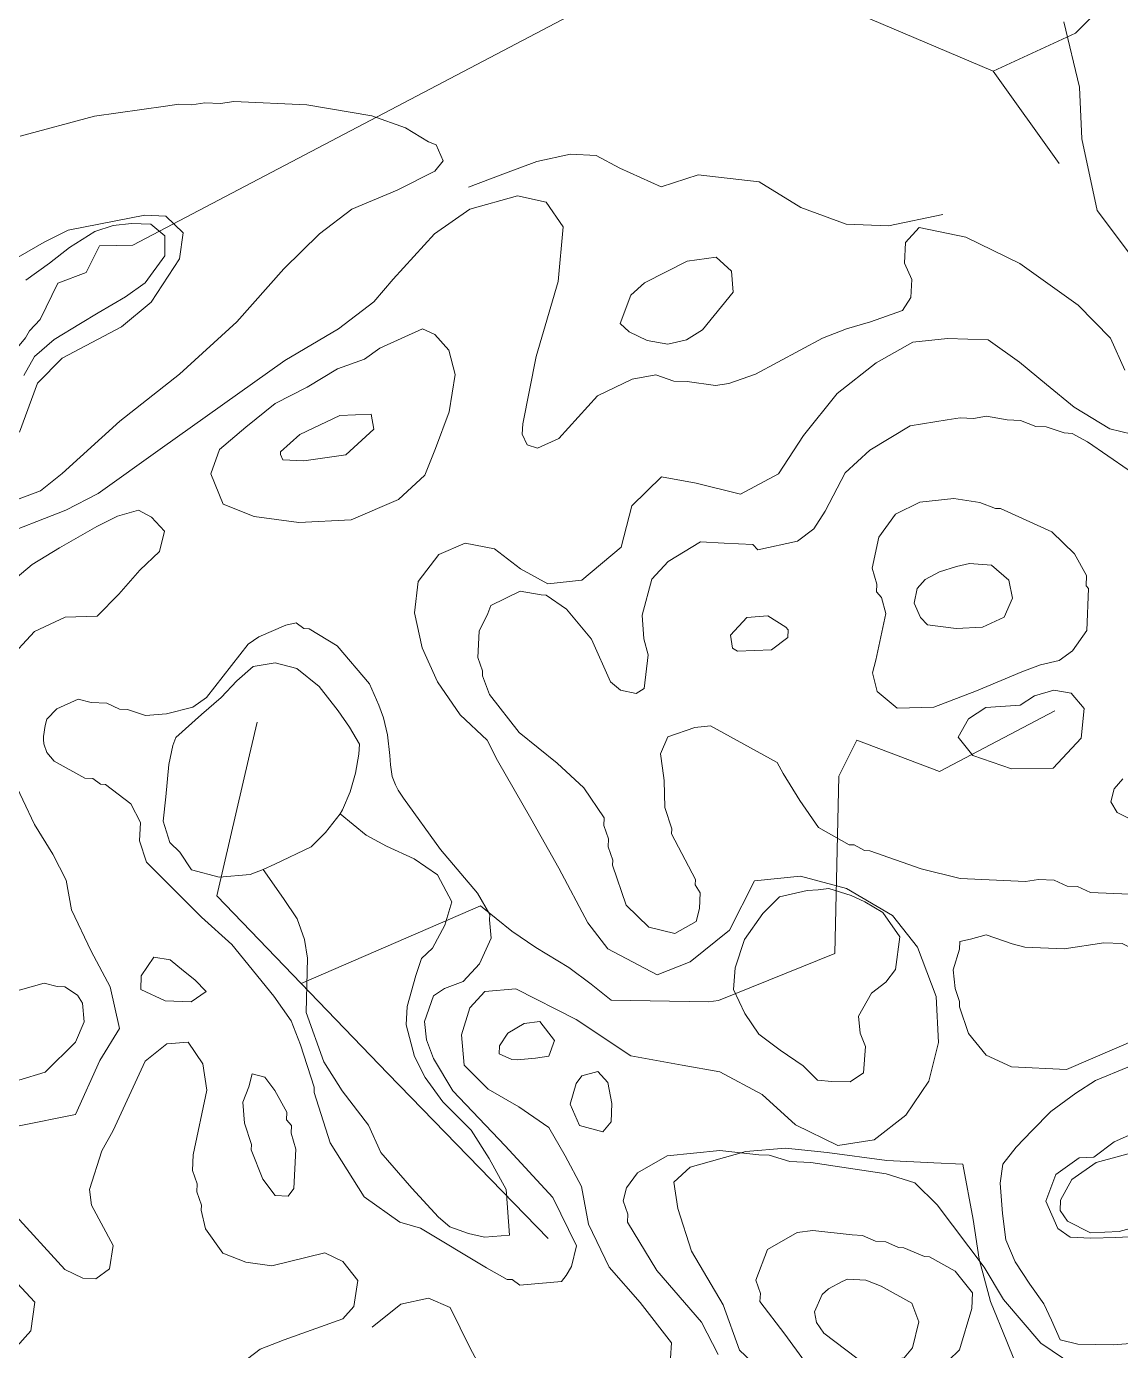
# Model space of a CAD drawing. Header units: millimetres. Extents: x 396621004 to 402046651, y 6785344214 to 6789799943.
# Drawn here: x 400353167 to 400771480, y 6787785402 to 6788291623 of the extents above; entities that cross this region are included whole.
import ezdxf

# ---------------------------------------------------------------- set-up
doc = ezdxf.new("R2010")
doc.units = ezdxf.units.MM
doc.header["$MEASUREMENT"] = 0
for name, color, linetype, lineweight in [('02 Hallinnolliset rajat_Kynä_nro__2', 8, 'Continuous', 15), ('02 Korkeuskayrat_Kynä_nro__2', 8, 'Continuous', 15), ('02 Suot_Kynä_nro__101', 252, 'Continuous', 15)]:
    doc.layers.add(name, color=color, linetype=linetype, lineweight=lineweight)
doc.layers.add('02 Maaston rajat_Kynä_nro__82', color=7, linetype='Continuous', lineweight=20, true_color=0xaaaaaa)
doc.layers.add('02 Vesialueet_Kynä_nro__105', color=7, linetype='Continuous', lineweight=15, true_color=0xcae6ff)

msp = doc.modelspace()

# ---------------------------------------------------------------- linework, layer by layer
at = {"layer": '02 Hallinnolliset rajat_Kynä_nro__2', "color": 8, "linetype": 'Continuous', "lineweight": 15, "flags": 128}
msp.add_lwpolyline([(400778395.57, 6788200206.91), (400762567.75, 6788221301.74), (400756679.7, 6788248718.01), (400755803.65, 6788268412.52), (400749797.68, 6788293338.22)], dxfattribs=at)
at = {"layer": '02 Korkeuskayrat_Kynä_nro__2', "color": 8, "linetype": 'Continuous', "lineweight": 15, "flags": 128}
for points in [[(400344280.44, 6788108775.99), (400358541.48, 6788114127.22), (400366855.51, 6788120758.74), (400388798.81, 6788140773.32), (400411643.42, 6788158747.43), (400433586.72, 6788178762.01), (400451537.27, 6788198956.63), (400465166.54, 6788212349.69), (400477608.1, 6788221791.85), (400494960.58, 6788229003.5), (400509314.27, 6788236355.18), (400512498.37, 6788240206.06), (400509777.57, 6788246337.47), (400506820.91, 6788247477.73), (400498060.43, 6788252888.96), (400485256.67, 6788257480.02), (400460415.67, 6788261620.96), (400432449.55, 6788262911.26), (400427403.85, 6788262141.08), (400421414.72, 6788262411.14), (400416369.03, 6788261640.97), (400411373.87, 6788261871.02), (400406336.6, 6788261100.84), (400379128.59, 6788257349.99), (400350749.71, 6788249638.22)], [(400522168.58, 6788230133.76), (400535317.72, 6788235144.91), (400548273.11, 6788239966.01), (400561161.11, 6788242786.65), (400570949.25, 6788242296.54), (400580012.97, 6788237425.43), (400595807.1, 6788230353.81), (400609950.2, 6788234944.86), (400633283.39, 6788232254.24), (400649195.44, 6788222371.98), (400666615.3, 6788216050.54), (400682805.33, 6788215380.38), (400703544.06, 6788219771.39)], [(400773114.01, 6788160167.75), (400767672.41, 6788172430.56), (400755239.28, 6788185013.44), (400732950.61, 6788201057.11), (400712380.35, 6788211009.38), (400694539.31, 6788214830.26), (400689266.18, 6788209068.94), (400688895.54, 6788201077.11), (400691624.77, 6788194945.71), (400691296.25, 6788187944.11), (400688070.04, 6788183093), (400675855.92, 6788178641.98), (400669774.13, 6788176921.59), (400666724.81, 6788176061.39), (400657551.58, 6788172480.57), (400631885.08, 6788158637.4), (400621717.88, 6788155106.59), (400616672.18, 6788154336.42), (400605730.02, 6788155836.76), (400600734.86, 6788156066.81), (400593835.99, 6788158387.34), (400584755.42, 6788156796.98), (400571446.24, 6788150405.52), (400556679.79, 6788134061.78), (400548500.54, 6788130430.95), (400544549.91, 6788131621.22), (400542738.85, 6788135702.16), (400542915.74, 6788139703.07), (400548104.64, 6788165488.97), (400556435.51, 6788194145.53), (400558398.19, 6788215080.32), (400551810.99, 6788224392.45), (400540919.36, 6788226893.02), (400522657.15, 6788221721.83), (400509213.19, 6788212329.69), (400493402.22, 6788195035.73), (400485997.94, 6788186363.75), (400472503.44, 6788175971.37), (400451924.75, 6788163898.61), (400428119.85, 6788146974.73), (400404323.38, 6788130050.86), (400380518.47, 6788113116.99), (400368203.27, 6788106675.51), (400340683.59, 6788095933.06)], [(400350555.97, 6788136522.34), (400357421.15, 6788155226.62), (400366872.35, 6788164808.81), (400389447.42, 6788176781.55), (400400895, 6788186263.72), (400411668.69, 6788202797.5), (400413125.97, 6788212739.78), (400406403.99, 6788219051.22), (400398410.06, 6788219421.31), (400369121.44, 6788213760.01), (400359897.67, 6788209178.96), (400334189.05, 6788194335.57)], [(400533279.22, 6788010993.62), (400529278.04, 6788018745.4), (400518967.64, 6788028457.62), (400510341.94, 6788041120.52), (400504521.28, 6788054103.49), (400501522.51, 6788067406.53), (400502870.27, 6788079379.27), (400510788.39, 6788089751.64), (400520921.9, 6788094052.63), (400532057.81, 6788091922.14), (400542039.69, 6788084220.38), (400552476.45, 6788078509.07), (400565524.5, 6788079929.4), (400580501.54, 6788092492.27), (400584578.53, 6788108385.91), (400595908.18, 6788119468.44), (400609242.63, 6788117067.89), (400626123.39, 6788112766.91), (400640763.48, 6788120538.69), (400650206.26, 6788135272.06), (400663085.84, 6788151305.72), (400678046.03, 6788163078.42), (400692079.64, 6788170870.2), (400705329.85, 6788172280.52), (400720921.81, 6788171820.42), (400732874.8, 6788163258.46), (400743227.32, 6788154746.51), (400753773.58, 6788146024.52), (400767335.47, 6788137822.64), (400784224.65, 6788133721.7)], [(400774369.12, 6788122059.03), (400758844.55, 6788132791.49), (400752990.19, 6788136062.24), (400749991.42, 6788136202.27), (400743092.55, 6788138512.8), (400739091.37, 6788138702.84), (400733194.9, 6788140973.36), (400728199.74, 6788141203.41), (400720247.93, 6788142573.73), (400715210.66, 6788141803.55), (400710215.5, 6788142033.6), (400705169.81, 6788141263.43), (400691051.97, 6788138902.89), (400675603.21, 6788129600.76), (400666202.55, 6788121028.8), (400658520.29, 6788106365.44), (400654207.44, 6788099553.89), (400647982.45, 6788094832.81), (400632811.67, 6788091522.05), (400630907.95, 6788093612.53), (400619915.24, 6788094112.64), (400610927.33, 6788094532.74), (400598570.01, 6788087091.03), (400592252.37, 6788080369.5), (400588613.4, 6788066526.33), (400589203.05, 6788057484.26), (400590921.45, 6788051402.87), (400589329.4, 6788038459.91), (400586237.96, 6788036599.48), (400580290.95, 6788037869.77), (400576432.97, 6788041050.5), (400569171.89, 6788057404.24), (400559686.99, 6788068846.86), (400551928.92, 6788074218.09), (400549924.12, 6788074308.11), (400541980.73, 6788075668.42), (400530718.47, 6788070187.17), (400529581.29, 6788067226.49), (400526262.42, 6788060374.92), (400525807.55, 6788050382.64), (400527568.07, 6788045301.47), (400527483.83, 6788043301.02), (400530154.09, 6788036169.38), (400541500.59, 6788021636.06), (400556039.6, 6788009953.39)], [(400344735.31, 6788077038.73), (400355399.5, 6788085930.77), (400365794.14, 6788092232.21), (400380046.76, 6788100414.08), (400387964.88, 6788104384.99), (400396034.62, 6788106755.53), (400400962.39, 6788104004.9), (400405999.66, 6788098653.68), (400403969.59, 6788090901.91), (400396556.88, 6788083720.26), (400388478.71, 6788074548.16), (400380223.65, 6788066186.25), (400368009.53, 6788065746.15), (400356241.86, 6788060284.9), (400345695.6, 6788048792.27)], [(400359644.96, 6788018975.45), (400359678.66, 6788020215.73), (400360310.42, 6788024356.68), (400360925.34, 6788026817.24), (400364724.35, 6788030748.14), (400372895.18, 6788034378.97), (400377848.22, 6788033148.69), (400383837.35, 6788032878.63), (400388739.84, 6788030648.12), (400391738.62, 6788030508.09), (400398637.49, 6788028197.56), (400406681.96, 6788028827.7), (400416807.05, 6788031368.29), (400421987.52, 6788035129.15), (400437933.27, 6788055423.79), (400442069.22, 6788058234.43), (400452286.96, 6788062775.47), (400456330.26, 6788063585.66), (400459236.38, 6788061455.17), (400461232.75, 6788061355.15), (400471947.49, 6788054863.66), (400484296.38, 6788040280.32), (400487918.5, 6788032098.45), (400489636.9, 6788027257.35), (400491144.72, 6788020755.86), (400492046.03, 6788012894.06)], [(400596346.2, 6788008102.96), (400595537.54, 6788013564.21), (400598409.97, 6788020015.69), (400608661.4, 6788023556.5), (400614709.5, 6788024276.66), (400640207.53, 6788010263.46), (400642431.34, 6788005982.48)], [(400343109.57, 6788019735.62), (400347329.76, 6788005402.35), (400356174.47, 6787986498.02), (400363208.12, 6787975195.43), (400368304.35, 6787965213.15), (400370342.85, 6787953860.55), (400377949.3, 6787938026.93), (400385142.99, 6787924453.83), (400388739.84, 6787908530.18), (400381234.48, 6787896327.39), (400371875.93, 6787875692.67), (400350421.2, 6787871331.67), (400329859.36, 6787870191.41), (400318344.39, 6787870171.41), (400306526.17, 6787862649.69), (400304925.7, 6787848196.38), (400310409.42, 6787835453.46), (400319675.31, 6787829552.11)], [(400492046.03, 6788012894.06), (400492374.55, 6788009293.24), (400493048.43, 6788004872.22), (400494227.73, 6788001741.51), (400495238.55, 6787999661.03), (400497302.32, 6787996630.34), (400511420.16, 6787976965.84), (400525672.77, 6787960292.03), (400530297.29, 6787952070.14), (400530204.63, 6787950069.69), (400530886.94, 6787943028.08), (400526430.89, 6787933225.83), (400520113.24, 6787926504.3), (400512986.93, 6787923833.68), (400508850.98, 6787921013.04), (400505397.33, 6787911160.79), (400506071.21, 6787904129.18), (400508749.9, 6787896997.54), (400516187.87, 6787884634.72), (400536252.73, 6787863699.93), (400554363.32, 6787843845.38), (400563528.12, 6787825401.17), (400561565.44, 6787817529.36), (400559501.67, 6787814068.57), (400557758, 6787811768.05), (400541812.26, 6787810377.73), (400538906.14, 6787812518.22), (400536909.76, 6787812608.24), (400529101.15, 6787816969.24), (400503771.59, 6787832152.71), (400495870.32, 6787834513.25), (400482291.58, 6787844145.45), (400469226.69, 6787864770.17), (400463102.78, 6787884074.59), (400463195.44, 6787886075.05), (400457939.15, 6787902328.76), (400454350.73, 6787911510.87), (400447771.95, 6787920823), (400431657.74, 6787940577.51), (400420134.34, 6787951119.93), (400399067.09, 6787972114.73), (400396438.95, 6787980236.59), (400396759.04, 6787987238.19), (400393086.38, 6787994409.83), (400383416.17, 6788001861.54), (400381419.79, 6788001951.56), (400378513.67, 6788004092.05), (400375514.9, 6788004232.08), (400363806.19, 6788010773.57), (400361001.15, 6788014054.32), (400359762.89, 6788017355.08), (400359644.96, 6788018975.45)], [(400599008.04, 6787776559.99), (400599740.88, 6787788292.68), (400587872.13, 6787803816.23), (400575919.14, 6787817329.32), (400568085.25, 6787833683.06), (400565423.42, 6787848066.35), (400559147.89, 6787859839.04), (400552838.66, 6787870621.51), (400541407.93, 6787878613.34), (400529673.95, 6787885364.88), (400520542.84, 6787894506.98), (400519515.17, 6787906069.62), (400522699.26, 6787916452), (400528460.96, 6787922713.43), (400540262.33, 6787923723.66), (400563300.69, 6787911990.97), (400584250.01, 6787898097.8), (400603868.42, 6787894526.98), (400618281.08, 6787891916.38), (400634437.41, 6787883234.4), (400647224.33, 6787871681.75), (400663414.36, 6787863739.94), (400677262.65, 6787865920.44), (400689417.8, 6787875422.61), (400698203.55, 6787888325.56), (400701825.66, 6787903198.96), (400701042.28, 6787920752.98), (400693814.89, 6787939577.29), (400684304.72, 6787951740.07), (400666707.96, 6787961992.41), (400649136.47, 6787966733.5), (400631548.14, 6787964963.09), (400622012.7, 6787946088.78), (400606993.55, 6787933946), (400594282.44, 6787928974.86), (400575422.15, 6787939027.16), (400567824.12, 6787948859.41), (400556679.79, 6787969854.21), (400545948.21, 6787988828.55), (400533279.22, 6788010993.62)], [(400556039.6, 6788009953.39), (400566274.19, 6788000471.22), (400574049.11, 6787989098.62), (400573905.91, 6787986107.93), (400575674.85, 6787981016.77), (400575540.08, 6787978026.08), (400577309.02, 6787972934.92), (400577216.36, 6787970934.46), (400582523.19, 6787955680.97), (400591148.88, 6787947269.05), (400601046.53, 6787944818.49), (400609267.9, 6787949439.54), (400610497.73, 6787954390.68), (400610767.29, 6787960382.05), (400608905.69, 6787963472.75), (400608998.35, 6787965473.21), (400599791.43, 6787982917.2), (400599884.08, 6787984917.66), (400597255.94, 6787993039.52), (400596944.27, 6788003291.86), (400596346.2, 6788008102.96)], [(400642431.34, 6788005982.48), (400648833.23, 6787995680.12), (400656043.77, 6787985337.76), (400667676.67, 6787978796.26), (400669681.47, 6787978706.24), (400673581.56, 6787976525.74), (400675577.94, 6787976435.72), (400695280.58, 6787969524.14), (400710131.27, 6787965833.29), (400735107.04, 6787964683.03), (400740144.31, 6787965453.21), (400746141.86, 6787965183.14), (400751044.36, 6787962952.63), (400755045.54, 6787962772.59), (400759948.03, 6787960542.08), (400774933.49, 6787959851.92)], [(400769104.41, 6788000171.15), (400772322.2, 6788004022.03)], [(400781116.37, 6787985597.81), (400770148.93, 6787991109.08), (400767714.53, 6787995230.02), (400769104.41, 6788000171.15)], [(400347877.29, 6787838304.12), (400367891.6, 6787816369.1), (400374748.36, 6787813048.34), (400379743.51, 6787812818.29), (400384915.56, 6787816589.15), (400386330.71, 6787825531.19), (400378025.11, 6787840924.72), (400377300.69, 6787846966.1), (400381992.59, 6787861769.49), (400386347.56, 6787869581.27), (400398578.53, 6787896047.33), (400406892.55, 6787902668.84), (400414928.6, 6787903308.99), (400420555.52, 6787895037.1), (400422097.03, 6787884954.79), (400416950.25, 6787860169.12), (400416680.7, 6787854167.75), (400418449.64, 6787849086.58), (400418306.44, 6787846085.9), (400420075.38, 6787840994.73), (400419991.14, 6787839004.28), (400421667.43, 6787831912.65), (400428246.2, 6787822600.52), (400437099.34, 6787819189.74), (400447039.1, 6787817739.41), (400467297.7, 6787822810.57), (400474154.45, 6787819489.81), (400479823.49, 6787812228.15), (400478366.22, 6787802285.88), (400474146.03, 6787797474.78), (400451747.86, 6787789492.95), (400442574.63, 6787785902.13), (400430133.08, 6787776469.97)], [(400753638.81, 6787779630.69), (400741020.36, 6787788212.66), (400726767.74, 6787804886.47), (400719329.76, 6787817249.3), (400701404.49, 6787841094.76), (400692778.79, 6787849496.68), (400681920.86, 6787852997.48), (400653087.11, 6787857328.47), (400645101.6, 6787857698.55), (400637200.33, 6787860059.09), (400633199.15, 6787860249.14), (400618264.23, 6787861929.52), (400598140.41, 6787859849.05), (400586836.03, 6787853367.56), (400582565.3, 6787847556.23), (400581335.47, 6787842605.1), (400583104.41, 6787837513.94), (400582969.63, 6787834523.25), (400594130.81, 6787815989.01), (400611239.01, 6787796184.48), (400617683.01, 6787783871.66)], [(400693098.89, 6787769398.35), (400709870.14, 6787785642.07), (400714595.74, 6787801445.68), (400714873.71, 6787807437.06), (400708244.4, 6787815748.96), (400698481.52, 6787821210.21), (400696485.15, 6787821300.23), (400688634.41, 6787824661), (400686638.04, 6787824751.02), (400681727.12, 6787826981.53), (400677734.36, 6787827161.57), (400672831.87, 6787829392.08), (400668839.11, 6787829572.12), (400653895.77, 6787831262.51), (400647856.1, 6787830542.34), (400636543.29, 6787824050.86), (400631994.59, 6787812248.16), (400633763.53, 6787807156.99), (400633628.75, 6787804166.31), (400643071.53, 6787791713.46), (400650602.17, 6787781361.09)], [(400346352.63, 6787783311.54), (400354801.43, 6787792943.74), (400356300.82, 6787803886.24), (400349629.38, 6787811197.92)], [(400485383.02, 6787794334.06), (400496257.8, 6787803146.07), (400506863.03, 6787805446.6), (400515219.17, 6787801845.78), (400522834.04, 6787786262.21), (400530743.74, 6787771658.87)]]:
    msp.add_lwpolyline(points, dxfattribs=at)
for points in [[(400622686.58, 6788198106.43), (400623318.35, 6788190064.59), (400611643.33, 6788175591.28), (400605468.89, 6788171870.43), (400598376.27, 6788170190.05), (400590432.88, 6788171560.36), (400583576.13, 6788174871.12), (400580105.63, 6788178041.84), (400584224.74, 6788188864.32), (400589447.33, 6788193625.41), (400605839.52, 6788201887.3), (400616924.89, 6788203377.64)], [(400504546.55, 6788176001.37), (400509289, 6788173860.88), (400514713.76, 6788167899.52), (400517038.65, 6788158627.4), (400514806.42, 6788144274.12), (400509592.25, 6788130220.9), (400505489.99, 6788120128.59), (400495407.02, 6788110816.46), (400477363.82, 6788102944.66), (400457324.24, 6788101934.43), (400440182.35, 6788104244.96), (400428322.02, 6788108996.05), (400423663.8, 6788120548.69), (400426940.56, 6788129860.82), (400436998.25, 6788138372.77), (400448277.36, 6788147444.84), (400460466.21, 6788153686.27), (400472082.26, 6788160747.88), (400482392.67, 6788164448.73), (400488322.83, 6788168679.7)], [(400450273.74, 6788127940.38), (400451183.48, 6788125889.91), (400459177.41, 6788125529.83), (400475300.05, 6788127790.35), (400485938.97, 6788137682.61), (400485020.81, 6788143363.91), (400472992, 6788142913.8), (400457635.91, 6788135612.13), (400450324.28, 6788128940.61)], [(400759274.15, 6788076708.66), (400758541.3, 6788060725), (400753175.51, 6788052963.23), (400747995.04, 6788049192.36), (400740910.85, 6788047511.98), (400733784.54, 6788044841.37), (400716432.07, 6788037629.72), (400700124.11, 6788031368.29), (400686090.51, 6788031008.2), (400678374.55, 6788037369.66), (400676698.27, 6788044461.28), (400677928.1, 6788049402.41), (400681752.39, 6788067246.49), (400680025.56, 6788073337.89), (400678121.85, 6788075428.37), (400678265.05, 6788078419.05), (400676538.22, 6788084510.44), (400679090.55, 6788096403.16), (400685492.44, 6788105125.16), (400694716.2, 6788109706.21), (400707789.52, 6788111106.53), (400717737.72, 6788109646.19), (400723642.61, 6788107375.67), (400725638.99, 6788107285.65), (400745248.97, 6788098373.62), (400753874.67, 6788089971.69), (400758507.61, 6788081749.81), (400758322.29, 6788077748.9)], [(400713778.66, 6788086360.87), (400722168.49, 6788085710.72), (400728797.81, 6788079909.39), (400730196.12, 6788073057.82), (400726969.91, 6788065756.15), (400718655.88, 6788061995.29), (400708640.3, 6788061485.18), (400697672.86, 6788062815.48), (400694960.49, 6788065696.14), (400692517.66, 6788071177.39), (400693688.53, 6788076738.67), (400696788.39, 6788080249.47), (400702280.53, 6788083090.12), (400708741.38, 6788085100.58)], [(400644419.3, 6788060955.05), (400644284.52, 6788057954.37), (400638059.53, 6788053243.29), (400625028.33, 6788052833.2), (400623074.07, 6788053923.45), (400622307.53, 6788058964.6), (400628616.75, 6788065686.14), (400636661.22, 6788066316.28), (400643467.44, 6788062005.29)], [(400789219.8, 6787922153.3), (400785538.72, 6787929334.94), (400778917.83, 6787937646.84), (400772061.07, 6787940967.6), (400765069.54, 6787941287.68), (400749949.3, 6787938977.15), (400734955.41, 6787939667.31), (400730010.8, 6787940897.59), (400720155.27, 6787944348.38), (400714073.48, 6787942627.98), (400710030.18, 6787941807.8), (400709895.41, 6787938817.11), (400707528.39, 6787930915.3), (400708202.28, 6787923873.69), (400709971.22, 6787918792.53), (400709878.56, 6787916792.07), (400713416.44, 6787906619.75), (400720045.76, 6787898307.84), (400729850.75, 6787893846.82), (400750833.77, 6787892886.6), (400778403.99, 6787904639.29), (400783584.46, 6787908400.15), (400789127.15, 6787920162.84)], [(400408088.69, 6787934766.19), (400401872.13, 6787935776.42), (400397079.14, 6787928714.8), (400396860.13, 6787923463.6), (400406193.4, 6787919072.6), (400416183.71, 6787918652.5), (400421852.74, 6787922673.42), (400417531.47, 6787927104.43), (400413168.08, 6787930545.22)], [(400301581.56, 6787898497.89), (400303948.57, 6787906399.7), (400319346.79, 6787914701.6), (400347734.09, 6787922413.36), (400359906.09, 6787925854.15), (400364850.71, 6787924623.87), (400367849.48, 6787924493.84), (400372709.86, 6787921263.1), (400374571.46, 6787918172.39), (400375245.34, 6787911130.78), (400371884.36, 6787903278.98), (400360344.12, 6787891796.35), (400340043.41, 6787885724.97), (400316929.23, 6787883774.52), (400310072.48, 6787887095.28), (400301396.24, 6787894506.98)], [(400533995.22, 6787901838.65), (400533860.44, 6787898847.97), (400538762.94, 6787896617.46), (400540759.32, 6787896527.44), (400547801.39, 6787897207.59), (400552838.66, 6787897977.77), (400555113.01, 6787903879.12), (400549443.98, 6787911140.78), (400543404.31, 6787910420.62), (400537221.43, 6787906699.76)], [(400453272.52, 6787844475.53), (400448277.36, 6787844705.58), (400443560.19, 6787850937.01), (400439070.44, 6787862149.57), (400439163.1, 6787864150.03), (400436534.96, 6787872281.89), (400435903.2, 6787880313.73), (400438177.55, 6787886225.08), (400439398.96, 6787891166.21), (400444352, 6787889945.93), (400448117.32, 6787884764.75), (400452750.26, 6787876542.87), (400452607.06, 6787873542.18), (400454510.78, 6787871451.7), (400454376, 6787868461.02), (400456102.82, 6787862369.62), (400455412.09, 6787847386.19)], [(400573535.28, 6787868991.14), (400576719.37, 6787872852.02), (400577039.47, 6787879843.62), (400575405.3, 6787887925.47), (400571597.87, 6787892106.43), (400565507.65, 6787890386.03), (400563376.5, 6787887475.37), (400561009.49, 6787879573.56), (400564640.03, 6787871401.69)], [(400748534.15, 6787842935.18), (400748357.25, 6787838934.26), (400751170.71, 6787834803.32), (400759973.3, 6787830392.31), (400771008.13, 6787830892.42), (400777098.34, 6787832612.82), (400795352.14, 6787837784), (400800490.49, 6787840544.63), (400803851.48, 6787848406.43), (400803986.26, 6787851397.11), (400794459.24, 6787861849.5), (400790458.06, 6787862029.54), (400786507.43, 6787863219.82), (400781470.16, 6787862449.64), (400762213.96, 6787857318.47), (400752897.54, 6787850746.96)], [(400657458.92, 6787806856.92), (400659876.48, 6787808967.41), (400665014.83, 6787811728.04), (400667053.33, 6787812638.25), (400674053.28, 6787812318.17), (400679949.75, 6787810047.65), (400691666.88, 6787803496.15), (400694337.14, 6787796364.52), (400691885.9, 6787786472.26), (400688701.8, 6787782611.38), (400677624.86, 6787781121.03), (400670675.44, 6787782441.34), (400658099.11, 6787792023.53), (400655285.65, 6787796154.47), (400654468.57, 6787800205.4)]]:
    msp.add_lwpolyline(points, close=True, dxfattribs=at)
at = {"layer": '02 Maaston rajat_Kynä_nro__82', "color": 253, "linetype": 'Continuous', "lineweight": 20, "true_color": 0xaaaaaa, "flags": 128}
for points in [[(400352956.68, 6788194635.64), (400362020.4, 6788201147.13), (400369677.39, 6788207078.48), (400379339.18, 6788213189.88), (400386364.41, 6788215520.42), (400393364.36, 6788216260.59), (400400768.64, 6788215980.52), (400406126.01, 6788211529.5), (400406050.2, 6788203927.76), (400398544.83, 6788193595.4), (400391090.01, 6788188264.18), (400380627.98, 6788182162.78), (400373788.07, 6788178031.84), (400363730.38, 6788171920.44), (400356267.13, 6788165388.95), (400352198.56, 6788158227.31)], [(400409133.21, 6788016694.93), (400410253.54, 6788019795.64), (400420058.53, 6788028537.64), (400427580.75, 6788035059.13), (400433645.69, 6788041400.58), (400439904.37, 6788046941.85), (400448311.06, 6788048262.15), (400456490.31, 6788046181.67), (400465023.34, 6788039300.1), (400472385.51, 6788030027.98), (400476622.55, 6788023776.55), (400480480.52, 6788017205.05), (400480261.51, 6788013434.18)], [(400409133.21, 6788016694.93), (400407625.4, 6788009493.28), (400406403.99, 6787997030.43), (400405426.86, 6787987808.32), (400408021.31, 6787979656.46), (400411845.59, 6787975965.61), (400416259.52, 6787969224.07), (400426881.59, 6787966433.43), (400438699.81, 6787967343.64), (400443720.23, 6787969334.09)], [(400473067.82, 6787990558.95), (400473994.41, 6787992109.3), (400476892.1, 6787998980.88), (400478964.29, 6788006142.51), (400480261.51, 6788013434.18)], [(400443720.23, 6787969334.09), (400451503.58, 6787958171.54), (400456616.66, 6787950399.76), (400459472.24, 6787942487.95), (400460617.84, 6787935416.33), (400460070.31, 6787914651.58), (400466884.94, 6787895777.27), (400473834.36, 6787884644.72), (400483942.6, 6787871611.74), (400488668.2, 6787861099.33), (400500494.84, 6787847476.22), (400510704.16, 6787836443.69), (400515025.43, 6787832712.84), (400522151.74, 6787830102.24), (400528343.03, 6787828781.94), (400537895.32, 6787829552.11), (400536522.28, 6787846906.09), (400530111.97, 6787858758.8), (400523145.71, 6787869631.28), (400512422.56, 6787880443.76), (400505641.61, 6787889805.9), (400501530.93, 6787897777.72), (400498397.38, 6787909960.51), (400498751.16, 6787916962.11), (400502095.31, 6787928814.82), (400504175.92, 6787935226.29), (400508387.68, 6787939267.22), (400513088.02, 6787948049.22), (400515783.55, 6787956931.26), (400510299.83, 6787967233.61), (400501345.61, 6787973445.03), (400490824.62, 6787978236.13), (400483024.43, 6787982387.08), (400473067.82, 6787990558.95)], [(400443720.23, 6787969334.09), (400448167.86, 6787971374.56), (400462016.14, 6787977936.06), (400467550.4, 6787983417.32), (400473067.82, 6787990558.95)], [(400774234.34, 6787893776.81), (400761961.26, 6787888635.63), (400754455.89, 6787883754.52), (400744836.22, 6787876722.91), (400737709.91, 6787869571.27), (400731628.12, 6787863109.79), (400726540.31, 6787856598.3), (400725428.4, 6787849396.65), (400726346.56, 6787837824.01), (400727593.25, 6787827741.7), (400731164.82, 6787819289.77), (400736749.63, 6787810747.81), (400742123.84, 6787803206.09), (400745063.65, 6787797044.68), (400748441.49, 6787789482.95), (400755112.92, 6787787772.56), (400768624.27, 6787787592.52), (400780189.78, 6787788502.72)], [(400782245.12, 6787829242.04), (400769694.06, 6787828621.9), (400760167.04, 6787828351.84), (400752173.11, 6787828751.93), (400747573.86, 6787832082.69), (400742915.65, 6787842565.09), (400746807.32, 6787852657.4), (400755660.45, 6787859098.87), (400761228.41, 6787859358.93), (400769037.02, 6787865230.28), (400780307.71, 6787870171.41)], [(400639196.71, 6787772869.15), (400625761.17, 6787785502.04), (400619553.03, 6787802806), (400607482.11, 6787823380.7), (400602217.4, 6787839644.42), (400600684.32, 6787849726.73), (400606951.43, 6787855448.04), (400628254.54, 6787861469.42), (400643332.66, 6787862779.72), (400659269.98, 6787861049.32), (400682156.72, 6787857998.62), (400700132.53, 6787857168.43), (400711125.24, 6787856668.32), (400715160.11, 6787835453.46), (400717468.16, 6787820330), (400721730.47, 6787804116.3), (400728031.27, 6787788812.79), (400737010.76, 6787766377.66)]]:
    msp.add_lwpolyline(points, dxfattribs=at)
for points in [[(400733169.63, 6788032148.46), (400738602.8, 6788035699.28), (400746023.93, 6788037819.76), (400752619.56, 6788036759.52), (400757555.75, 6788030908.18), (400756443.84, 6788019515.57), (400745737.53, 6788008012.94), (400729732.82, 6788007762.89), (400714983.22, 6788012914.06), (400709448.96, 6788019965.68), (400713315.36, 6788026927.27), (400719961.53, 6788031268.26)], [(400651697.23, 6787961232.24), (400641075.15, 6787958871.7), (400634732.23, 6787952430.23), (400627723.86, 6787942507.96), (400624177.55, 6787931665.48), (400623512.09, 6787923433.59), (400627799.67, 6787914201.48), (400633165.46, 6787906409.7), (400641361.55, 6787900238.29), (400650079.91, 6787894286.92), (400655555.21, 6787888745.66), (400661038.92, 6787888215.54), (400668047.3, 6787888115.51), (400673227.77, 6787891616.31), (400673985.89, 6787901598.6), (400671989.52, 6787906709.77), (400671315.63, 6787913251.26), (400676268.67, 6787922023.27), (400681735.54, 6787926254.24), (400685484.01, 6787931075.34), (400687118.18, 6787943518.19), (400680581.52, 6787952870.33), (400673775.3, 6787956971.27), (400668544.29, 6787959321.8), (400659960.71, 6787962062.43), (400655934.26, 6787961542.31)]]:
    msp.add_lwpolyline(points, close=True, dxfattribs=at)
at = {"layer": '02 Suot_Kynä_nro__101', "color": 252, "linetype": 'Continuous', "lineweight": 15, "flags": 128}
for points in [[(400352956.68, 6788194635.64), (400362020.4, 6788201147.13), (400369677.39, 6788207078.48), (400379339.18, 6788213189.88), (400386364.41, 6788215520.42), (400393364.36, 6788216260.59), (400400768.64, 6788215980.52), (400406126.01, 6788211529.5), (400406050.2, 6788203927.76), (400398544.83, 6788193595.4), (400391090.01, 6788188264.18), (400380627.98, 6788182162.78), (400373788.07, 6788178031.84), (400363730.38, 6788171920.44), (400356267.13, 6788165388.95), (400352198.56, 6788158227.31)], [(400780189.78, 6787788502.72), (400768624.27, 6787787592.52), (400755112.92, 6787787772.56), (400748441.49, 6787789482.95), (400745063.65, 6787797044.68), (400742123.84, 6787803206.09), (400736749.63, 6787810747.81), (400731164.82, 6787819289.77), (400727593.25, 6787827741.7), (400726346.56, 6787837824.01), (400725428.4, 6787849396.65), (400726540.31, 6787856598.3), (400731628.12, 6787863109.79), (400737709.91, 6787869571.27), (400744836.22, 6787876722.91), (400754455.89, 6787883754.52), (400761961.26, 6787888635.63), (400774234.34, 6787893776.81)], [(400780307.71, 6787870171.41), (400769037.02, 6787865230.28), (400761228.41, 6787859358.93), (400755660.45, 6787859098.87), (400746807.32, 6787852657.4), (400742915.65, 6787842565.09), (400747573.86, 6787832082.69), (400752173.11, 6787828751.93), (400760167.04, 6787828351.84), (400769694.06, 6787828621.9), (400782245.12, 6787829242.04)]]:
    msp.add_lwpolyline(points, dxfattribs=at)
for points in [[(400473067.82, 6787990558.95), (400467550.4, 6787983417.32), (400462016.14, 6787977936.06), (400448167.86, 6787971374.56), (400443720.23, 6787969334.09), (400438699.81, 6787967343.64), (400426881.59, 6787966433.43), (400416259.52, 6787969224.07), (400411845.59, 6787975965.61), (400408021.31, 6787979656.46), (400405426.86, 6787987808.32), (400406403.99, 6787997030.43), (400407625.4, 6788009493.28), (400409133.21, 6788016694.93), (400410253.54, 6788019795.64), (400420058.53, 6788028537.64), (400427580.75, 6788035059.13), (400433645.69, 6788041400.58), (400439904.37, 6788046941.85), (400448311.06, 6788048262.15), (400456490.31, 6788046181.67), (400465023.34, 6788039300.1), (400472385.51, 6788030027.98), (400476622.55, 6788023776.55), (400480480.52, 6788017205.05), (400480261.51, 6788013434.18), (400478964.29, 6788006142.51), (400476892.1, 6787998980.88), (400473994.41, 6787992109.3)], [(400733169.63, 6788032148.46), (400738602.8, 6788035699.28), (400746023.93, 6788037819.76), (400752619.56, 6788036759.52), (400757555.75, 6788030908.18), (400756443.84, 6788019515.57), (400745737.53, 6788008012.94), (400729732.82, 6788007762.89), (400714983.22, 6788012914.06), (400709448.96, 6788019965.68), (400713315.36, 6788026927.27), (400719961.53, 6788031268.26)], [(400473067.82, 6787990558.95), (400483024.43, 6787982387.08), (400490824.62, 6787978236.13), (400501345.61, 6787973445.03), (400510299.83, 6787967233.61), (400515783.55, 6787956931.26), (400513088.02, 6787948049.22), (400508387.68, 6787939267.22), (400504175.92, 6787935226.29), (400502095.31, 6787928814.82), (400498751.16, 6787916962.11), (400498397.38, 6787909960.51), (400501530.93, 6787897777.72), (400505641.61, 6787889805.9), (400512422.56, 6787880443.76), (400523145.71, 6787869631.28), (400530111.97, 6787858758.8), (400536522.28, 6787846906.09), (400537895.32, 6787829552.11), (400528343.03, 6787828781.94), (400522151.74, 6787830102.24), (400515025.43, 6787832712.84), (400510704.16, 6787836443.69), (400500494.84, 6787847476.22), (400488668.2, 6787861099.33), (400483942.6, 6787871611.74), (400473834.36, 6787884644.72), (400466884.94, 6787895777.27), (400460070.31, 6787914651.58), (400460617.84, 6787935416.33), (400459472.24, 6787942487.95), (400456616.66, 6787950399.76), (400451503.58, 6787958171.54), (400443720.23, 6787969334.09), (400448167.86, 6787971374.56), (400462016.14, 6787977936.06), (400467550.4, 6787983417.32)], [(400651697.23, 6787961232.24), (400655934.26, 6787961542.31), (400659960.71, 6787962062.43), (400668544.29, 6787959321.8), (400673775.3, 6787956971.27), (400680581.52, 6787952870.33), (400687118.18, 6787943518.19), (400685484.01, 6787931075.34), (400681735.54, 6787926254.24), (400676268.67, 6787922023.27), (400671315.63, 6787913251.26), (400671989.52, 6787906709.77), (400673985.89, 6787901598.6), (400673227.77, 6787891616.31), (400668047.3, 6787888115.51), (400661038.92, 6787888215.54), (400655555.21, 6787888745.66), (400650079.91, 6787894286.92), (400641361.55, 6787900238.29), (400633165.46, 6787906409.7), (400627799.67, 6787914201.48), (400623512.09, 6787923433.59), (400624177.55, 6787931665.48), (400627723.86, 6787942507.96), (400634732.23, 6787952430.23), (400641075.15, 6787958871.7)]]:
    msp.add_lwpolyline(points, close=True, dxfattribs=at)
at = {"layer": '02 Vesialueet_Kynä_nro__105', "color": 254, "linetype": 'Continuous', "lineweight": 15, "true_color": 0xcae6ff}
for p, q in [((400722758.14, 6788274543.92), (400667188.1, 6788298079.3)), ((400722758.14, 6788274543.92), (400748011.89, 6788239285.85)), ((400438918.82, 6788015334.62), (400441378.49, 6788025596.97))]:
    msp.add_line(p, q, dxfattribs=at)
at = {"layer": '02 Vesialueet_Kynä_nro__105', "color": 254, "linetype": 'Continuous', "lineweight": 15, "true_color": 0xcae6ff, "flags": 128}
for points in [[(400783803.47, 6788318974.08), (400754304.27, 6788289047.24), (400722758.14, 6788274543.92)], [(400560537.77, 6788295608.74), (400393886.62, 6788208048.71), (400381082.85, 6788207768.64), (400375986.61, 6788197616.32), (400365145.53, 6788193515.38), (400358406.7, 6788179572.19)], [(400296207.35, 6788154196.39), (400299416.71, 6788154546.47), (400302053.28, 6788154426.44), (400304689.84, 6788154306.41), (400308160.34, 6788153266.17), (400310181.99, 6788152586.02), (400313981, 6788152125.91), (400318672.91, 6788152195.93), (400322859.4, 6788153766.29), (400325908.72, 6788156266.86), (400330171.03, 6788159597.62), (400332580.16, 6788160947.93), (400335840.06, 6788161678.1), (400338501.9, 6788162148.21), (400343252.77, 6788163398.49), (400347178.14, 6788165859.05), (400352779.79, 6788172640.61), (400354363.41, 6788175211.19), (400358406.7, 6788179572.19)], [(400746352.45, 6788030017.98), (400702322.65, 6788006832.67), (400670633.33, 6788018735.4), (400663742.88, 6788005002.25)], [(400458132.9, 6787925784.13), (400425980.27, 6787959191.77), (400438396.56, 6788013164.12), (400438918.82, 6788015334.62)], [(400663742.88, 6788005002.25), (400662184.52, 6787937206.74), (400617809.36, 6787919202.62), (400613985.08, 6787918732.52), (400576786.76, 6787919322.65), (400569028.69, 6787925434.05), (400560588.31, 6787931875.52), (400547961.44, 6787939527.27), (400538754.52, 6787945748.7), (400526725.71, 6787955380.9), (400458132.9, 6787925784.13)], [(400552644.92, 6787828181.8), (400491287.92, 6787891326.25), (400458132.9, 6787925784.13)]]:
    msp.add_lwpolyline(points, dxfattribs=at)

doc.saveas('drawing.dxf')
